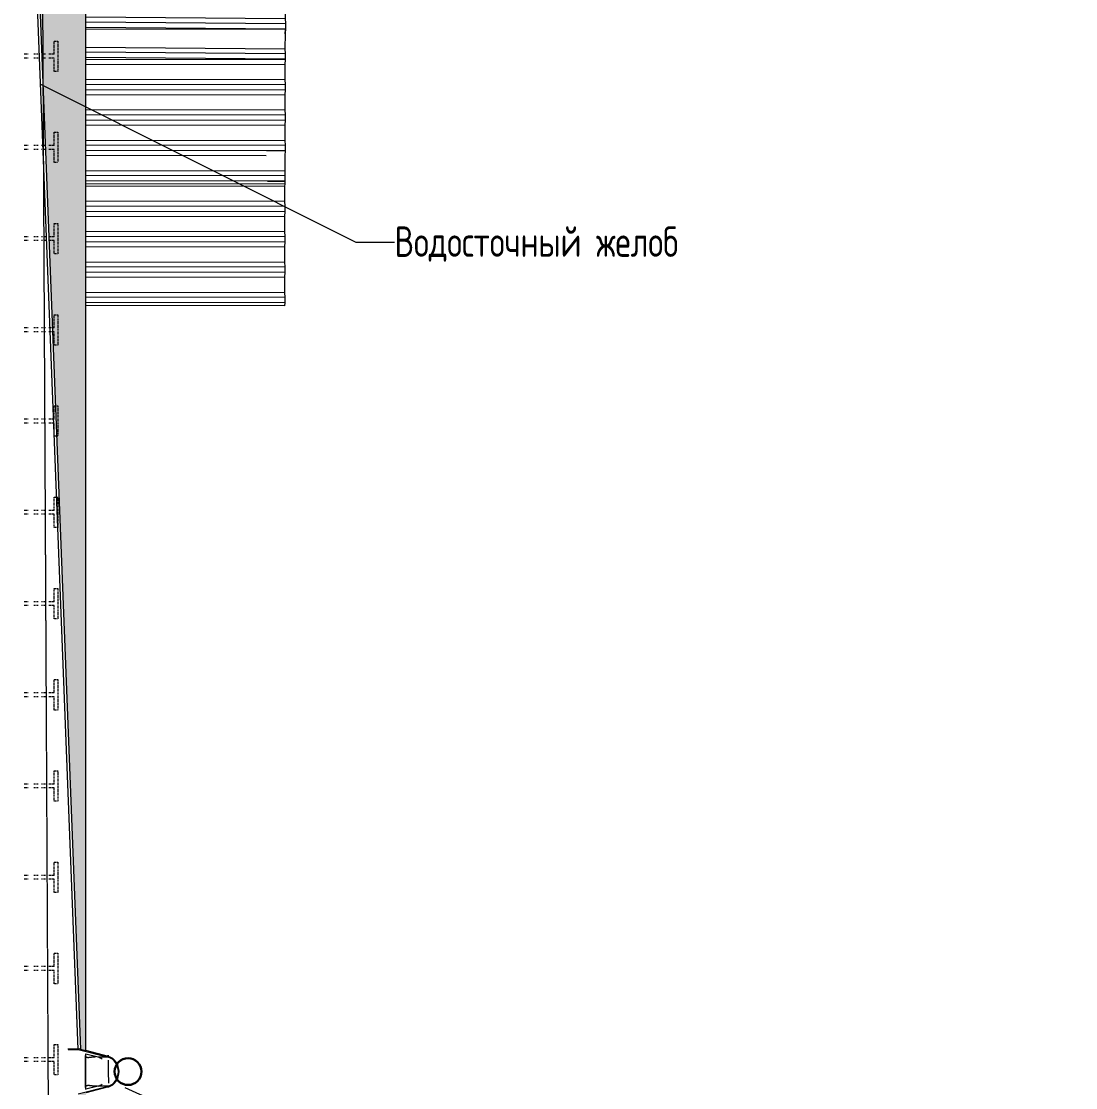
# Model space of a CAD drawing. Header units: millimetres. Extents: x -10178924 to 11692288, y -947381 to 58396.
# Drawn here: x 3313 to 10250, y -536298 to -529284 of the extents above; entities that cross this region are included whole.
import ezdxf

# ---------------------------------------------------------------- set-up
doc = ezdxf.new("R2010")
doc.units = ezdxf.units.MM
doc.linetypes.add('ADSK_Скрыто', pattern=[6, 3, -3])
doc.linetypes.add('ADSK_Штриховая_ш3 п1_5', pattern=[4.5, 3, -1.5])
for name, color, linetype, lineweight in [('Аннотация', 7, 'Continuous', 18), ('Антураж', 7, 'Continuous', 18), ('Крыша', 7, 'Continuous', 9), ('Крыша штриховка', 7, 'Continuous', 9), ('Обобщенные модели', 7, 'Continuous', 18), ('Узлы', 7, 'Continuous', 18)]:
    doc.layers.add(name, color=color, linetype=linetype, lineweight=lineweight)
doc.layers.add('Линии', color=7, linetype='Continuous', lineweight=9, true_color=0x00a600)
doc.styles.add('GOST Common_3', font='GOST_Common.ttf', dxfattribs={"width": 0.8, "height": 350})

# ---------------------------------------------------------------- blocks, each defined once
blk = doc.blocks.new('Водосток - Тип 1 _карниз больше 490мм_-5143036-План кровли АР')
at = {"layer": 'Обобщенные модели'}
for p, q in [((18.8, 405), (26.2, 405)), ((50.7, 405), (125, 405)), ((125, 405), (202.5, 405)), ((227.3, 405), (231.2, 405)), ((125, 255), (18.8, 255)), ((231.2, 255), (125, 255))]:
    blk.add_line(p, q, dxfattribs=at)
for points, knots in [([(25.7, 403.5), (25.4, 403.6), (23.4, 404.6), (21.1, 405), (18.8, 405)], [-0.06915603, -0.06915603, -0.06915603, -0.06915603, -0.05882353, 0, 0, 0, 0]), ([(27.1, 257.4), (27.9, 258), (29.3, 259.4), (30.8, 262.1), (31.6, 264.9), (32, 267.4), (32.1, 269.4), (32.2, 271.5), (32.2, 273.8), (32.1, 276.2), (31.9, 278.7), (31.6, 281.4), (31.3, 284.1), (31, 287), (30.6, 289.9), (30.2, 292.9), (29.8, 296), (29.4, 299.2), (29, 302.4), (28.7, 305.7), (28.3, 310.2), (27.8, 315.9), (27.6, 320.6), (27.5, 322.9)], [-0.9134505, -0.9134505, -0.9134505, -0.9134505, -0.8823529, -0.8529412, -0.8235294, -0.8088235, -0.7941176, -0.7794118, -0.7647059, -0.75, -0.7352941, -0.7205882, -0.7058824, -0.6911765, -0.6764706, -0.6617647, -0.6470588, -0.6323529, -0.6176471, -0.6029412, -0.5882353, -0.5588235, -0.5294118, -0.5294118, -0.5294118, -0.5294118]), ([(222.5, 334.3), (222.6, 330.5), (222.6, 324.3), (222.2, 315.9), (221.7, 310.2), (221.3, 305.7), (221, 302.4), (220.6, 299.2), (220.2, 296), (219.8, 292.9), (219.4, 289.9), (219, 286.9), (218.7, 284.1), (218.4, 281.4), (218.1, 278.7), (217.9, 276.2), (217.8, 273.8), (217.8, 271.5), (217.9, 269.4), (218, 267.3), (218.4, 264.9), (219.2, 262.1), (220.9, 259.1), (222.6, 257.5), (223.7, 256.8)], [-0.5179515, -0.5179515, -0.5179515, -0.5179515, -0.4705882, -0.4411765, -0.4117647, -0.3970588, -0.3823529, -0.3676471, -0.3529412, -0.3382353, -0.3235294, -0.3088235, -0.2941176, -0.2794118, -0.2647059, -0.25, -0.2352941, -0.2205882, -0.2058824, -0.1911765, -0.1764706, -0.1470588, -0.1176471, -0.0760514, -0.0760514, -0.0760514, -0.0760514])]:
    blk.add_open_spline(points, degree=3, knots=knots, dxfattribs=at)
for points in [[(231.2, 405), (229.8, 405), (228.5, 404.9), (227.3, 404.6)], [(18.8, 255), (19.7, 255), (20.6, 255.1), (21.4, 255.2)], [(228.3, 255.2), (229.2, 255.1), (230.2, 255), (231.2, 255)]]:
    blk.add_open_spline(points, degree=3, dxfattribs=at)
blk = doc.blocks.new('Антураж 9 - Антураж 9-5661486-План кровли АР')
at = {"layer": 'Антураж'}
for p, q in [((3687.2, 28480), (3404.1, 35708)), ((3687.2, 28480), (3619.1, 28480)), ((3620, 28477.6), (3685.5, 28477.6)), ((3686, 28480), (3685.5, 28477.6)), ((3685.5, 28477.6), (3886, 28426.2)), ((3702.3, 28480.8), (3687.2, 28480)), ((3702.1, 28478.4), (3694.6, 28480.4)), ((3737.7, 28214.1), (3736.8, 28448.3)), ((3887.1, 28431.1), (3737.3, 28469.4)), ((3817.9, 28426.2), (3737.3, 28446.9)), ((3886, 28426.2), (3817.9, 28426.2)), ((3685.5, 28184.5), (3886, 28235.9)), ((3887.1, 28231.1), (3737.3, 28192.7)), ((3817.9, 28235.9), (3737.7, 28215.4)), ((3886, 28235.9), (3817.9, 28235.9))]:
    blk.add_line(p, q, dxfattribs=at)
for centre, major_axis, start_param, end_param in [((3795.2, 28331.1), (0, 98.5), 5.694584, 6.021983), ((3863.4, 28331.1), (0, 98.5), 3.402795, 6.021983), ((3863.4, 28331.1), (0, 103.5), 3.401894, 6.022884), ((3795.2, 28331.1), (0, 98.5), 3.402795, 3.730193)]:
    blk.add_ellipse(centre, major_axis=major_axis, ratio=0.890848, start_param=start_param, end_param=end_param, dxfattribs=at)
blk = doc.blocks.new('Roof Cladding - 1000x35mm-6963189-План кровли АР')
at = {"layer": 'Обобщенные модели'}
for p, q in [((4925.3, 34388.8), (5047.7, 34388.6)), ((5047.7, 34388.6), (5045.6, 34356.1)), ((3737.3, 34158.3), (5045.2, 34156.1)), ((4931.6, 34188.8), (5047.3, 34188.6)), ((5045.2, 34156.1), (5045.1, 34056.1)), ((5046, 34168.8), (5045.2, 34156.1)), ((5047.3, 34188.6), (5047, 34184.1)), ((3737.3, 34058.3), (5045.1, 34056.1)), ((3737.3, 34025.8), (5047, 34023.6)), ((5045.1, 34056.1), (5047, 34023.6)), ((5047, 34023.6), (5047, 33988.6)), ((3737.3, 33990.8), (5047, 33988.6)), ((3737.3, 33958.3), (5044.9, 33956.1)), ((5044.9, 33956.1), (5044.7, 33856.1)), ((5047, 33988.6), (5044.9, 33956.1)), ((3737.3, 33858.3), (5044.7, 33856.1)), ((3737.3, 33825.8), (5046.7, 33823.6)), ((5044.7, 33856.1), (5046.7, 33823.6)), ((5046.7, 33823.6), (5046.6, 33788.6)), ((3737.3, 33790.8), (5046.6, 33788.6)), ((3737.3, 33758.3), (5044.5, 33756.1)), ((5044.5, 33756.1), (5044.4, 33656.1)), ((5046.6, 33788.6), (5044.5, 33756.1)), ((3737.3, 33658.3), (5044.4, 33656.1)), ((3737.3, 33625.8), (5046.4, 33623.6)), ((5044.4, 33656.1), (5046.4, 33623.6)), ((5046.4, 33623.6), (5046.3, 33588.6)), ((3737.3, 33590.8), (5046.3, 33588.6)), ((3737.3, 33558.3), (5044.2, 33556.1)), ((5044.2, 33556.1), (5044, 33456.1)), ((5046.3, 33588.6), (5044.2, 33556.1)), ((3737.3, 33458.3), (5044, 33456.1)), ((5044, 33456.1), (5046, 33423.6)), ((5046, 33423.6), (3737.3, 33425.8)), ((5046, 33388.6), (3737.3, 33390.8)), ((5046, 33388.6), (5044.7, 33368.6)), ((5046, 33423.6), (5046, 33388.6)), ((5044.7, 33368.6), (3737.3, 33370.8))]:
    blk.add_line(p, q, dxfattribs=at)
blk = doc.blocks.new('Roof Cladding - 1000x35mm-V99-План кровли АР')
at = {"layer": 'Обобщенные модели'}
for p, q in [((3737.3, 35190.9), (5048.9, 35188.8)), ((5048.9, 35188.8), (5046.8, 35156.3)), ((5048.9, 35190.8), (5048.9, 35188.8)), ((3737.3, 34990.9), (5048.6, 34988.8)), ((3737.3, 34958.3), (5046.5, 34956.3)), ((5046.5, 34956.3), (5046.3, 34856.3)), ((5048.6, 34988.8), (5046.5, 34956.3)), ((5048.6, 34990.8), (5048.6, 34988.8)), ((3737.3, 34858.3), (5046.3, 34856.3)), ((3737.3, 34825.9), (5048.4, 34823.8)), ((3737.3, 34790.9), (5048.3, 34788.8)), ((5048.3, 34788.8), (5046.2, 34756.3)), ((5046.3, 34856.3), (5048.4, 34823.8)), ((5048.4, 34823.8), (5048.3, 34788.8)), ((3737.3, 34758.3), (5046.2, 34756.3)), ((5046.2, 34756.3), (5046, 34656.3)), ((3737.3, 34658.3), (5046, 34656.3)), ((5046, 34656.3), (5048, 34623.8)), ((3737.3, 34625.9), (5048, 34623.8)), ((3737.3, 34590.9), (5048, 34588.8)), ((5048, 34588.8), (5045.9, 34556.3)), ((5048, 34623.8), (5048, 34588.8)), ((3737.3, 34558.3), (5045.9, 34556.3)), ((5045.9, 34556.3), (5045.7, 34456.3)), ((3737.3, 34458.3), (5045.7, 34456.3)), ((5045.7, 34456.3), (5047.7, 34423.8)), ((3737.3, 34425.9), (5047.7, 34423.8)), ((3737.3, 34390.9), (5047.7, 34388.8)), ((5047.7, 34423.8), (5047.7, 34388.8)), ((3737.3, 34358.3), (4923.4, 34356.5)), ((5045.6, 34356.3), (5045.4, 34256.3)), ((3737.3, 34258.3), (5045.4, 34256.3)), ((5045.4, 34256.3), (5047.4, 34223.8)), ((5047.4, 34223.8), (3737.3, 34225.9)), ((5047.4, 34188.8), (3737.3, 34190.9)), ((5046.1, 34168.8), (3737.3, 34170.8)), ((5047.4, 34188.8), (5046.1, 34168.8)), ((5047.4, 34223.8), (5047.4, 34188.8))]:
    blk.add_line(p, q, dxfattribs=at)
blk = doc.blocks.new('Roof Cladding - 1000x35mm-V101-План кровли АР')
at = {"layer": 'Обобщенные модели'}
for p, q in [((3737.3, 36035.9), (5056.6, 36025.8)), ((3737.3, 36000.9), (5056.4, 35990.8)), ((5056.4, 35990.8), (5054, 35958.3)), ((5056.6, 36025.8), (5056.4, 35990.8)), ((3737.3, 35968.4), (5054, 35958.3)), ((5054, 35958.3), (5053.2, 35858.3)), ((3737.3, 35868.4), (5053.2, 35858.3)), ((5053.2, 35858.3), (5055.1, 35825.8)), ((3737.3, 35835.9), (5055.1, 35825.8)), ((3737.3, 35800.9), (5054.8, 35790.8)), ((5054.8, 35790.8), (5052.5, 35758.3)), ((5055.1, 35825.8), (5054.8, 35790.8)), ((3737.3, 35768.4), (5052.5, 35758.3)), ((5052.5, 35758.3), (5051.7, 35658.3)), ((3737.3, 35668.4), (5051.7, 35658.3)), ((3737.3, 35635.9), (5053.6, 35625.8)), ((5051.7, 35658.3), (5053.6, 35625.8)), ((3737.3, 35600.9), (5053.3, 35590.8)), ((3737.3, 35568.4), (5050.9, 35558.3)), ((5053.3, 35590.8), (5050.9, 35558.3)), ((5053.6, 35625.8), (5053.3, 35590.8)), ((5050.9, 35558.3), (5050.2, 35458.3)), ((3737.3, 35468.4), (5050.2, 35458.3)), ((3737.3, 35435.9), (5052, 35425.8)), ((5050.2, 35458.3), (5052, 35425.8)), ((5052, 35425.8), (5051.8, 35390.8)), ((3737.3, 35400.9), (5051.8, 35390.8)), ((3737.3, 35368.4), (5049.4, 35358.3)), ((5049.4, 35358.3), (5048.6, 35258.3)), ((5051.8, 35390.8), (5049.4, 35358.3)), ((3737.3, 35268.4), (5048.6, 35258.3)), ((3737.3, 35235.9), (5050.5, 35225.8)), ((5048.6, 35258.3), (5050.5, 35225.8)), ((5050.5, 35225.8), (5050.2, 35190.8)), ((3737.3, 35200.9), (5050.2, 35190.8)), ((5047.9, 35158.3), (5047.1, 35058.3)), ((5050.2, 35190.8), (5047.9, 35158.3)), ((3737.3, 35068.4), (5047.1, 35058.3)), ((5049, 35025.8), (3737.3, 35035.9)), ((5048.7, 34990.8), (3737.3, 35000.9)), ((5047.1, 35058.3), (5049, 35025.8)), ((5049, 35025.8), (5048.7, 34990.8)), ((5048.7, 34990.8), (5048.6, 34988.8))]:
    blk.add_line(p, q, dxfattribs=at)
blk = doc.blocks.new('Кровля')
at = {"layer": 'Крыша штриховка'}
h = blk.add_hatch(dxfattribs=at)
h.set_pattern_fill('FP_13', color=256, style=0, pattern_type=2)
h.set_pattern_definition([(180, (905, 0), (-7e-14, -600), [])])
h.paths.add_polyline_path([(-1673, 12871.4), (-1666.7, 12880.3), (-1673, 12884.5)])
h.paths.add_polyline_path([(-1673, 13227.5), (2416.8, 19361.2), (2138.6, 19350.3), (2236.9, 21801), (-400.4, 21801.7), (-400.4, 21808.5), (-407.9, 21808.9), (-407.9, 21821), (-420.4, 21821), (-420.4, 21833.5), (-432.9, 21833.5), (-432.9, 21841), (-440.4, 21841), (-439.8, 28891), (-294.2, 28891), (-294.2, 29807.3), (99.7, 29807.3), (99.7, 28891), (327.2, 28891), (327.2, 29807.3), (721.1, 29807.3), (721.1, 28891), (915.6, 28891), (915.6, 29807.3), (1309.5, 29807.3), (1309.5, 28891), (1658.8, 28891), (1658.8, 29807.3), (2052.7, 29807.3), (2052.7, 28891), (2429.8, 28891), (2429.8, 30100.6), (2308.5, 33209), (2308.5, 32433.6), (2293.1, 32433.6), (2293.1, 30158.3), (-776, 30158.3), (-776, 32458.3), (1914.6, 32458.3), (1914.6, 33833.6), (2284.1, 33833.6), (2274, 34090.6), (776.7, 34091.3), (777.3, 36739.2), (2251.1, 36739.2), (2471.4, 42383.8), (2266.9, 42378.2), (2238.8, 42353), (-1677.2, 38789.4), (-1673, 38789.4), (-1673, 13472.9)])
h.paths.add_polyline_path([(3362.2, 20445.5), (3469.9, 20607.1), (3471.5, 20607.2), (3505, 20658.3), (3504.6, 20709.5), (3392.9, 20705.4), (3389.9, 20630.6), (3360.1, 20631.1), (3320.8, 20630.9), (3314.6, 20477.2), (3360.1, 20446.9)])
h.paths.add_polyline_path([(1424.6, 20515), (224.6, 20515), (224.6, 21717.2), (1424.6, 21717.2), (1424.6, 20761.3)])
h.paths.add_polyline_path([(3376.9, 20631.1), (3376.9, 20631.2), (3376.9, 20631.1)])
h.paths.add_polyline_path([(-637.1, 21407.3), (-1004.3, 21407.3), (-1004.3, 29807.3), (-610.5, 29807.3), (-610.5, 21407.3), (-635.4, 21407.3)])
h.paths.add_polyline_path([(3702.4, 28478.4), (3702.1, 28480.8), (3696, 28480), (3702.3, 28478.4)])
h.paths.add_polyline_path([(1523.7, 32583.8), (1154.7, 32583.8), (1154.7, 33983.8), (1548.6, 33983.8), (1548.6, 32583.8), (1525.2, 32583.8)])
h.paths.add_polyline_path([(57.6, 32583.8), (-318.9, 32583.8), (-318.9, 33983.8), (75, 33983.8), (75, 32583.8), (58.5, 32583.8)])
h.paths.add_polyline_path([(474.7, 32583.8), (444.6, 32583.8), (444.6, 33983.8), (838.4, 33983.8), (838.4, 32583.8), (630.5, 32583.8)])
h.paths.add_polyline_path([(231.4, 34100), (201.2, 34100), (201.2, 35500), (595.1, 35500), (595.1, 34100), (269.2, 34100)])
h.paths.add_polyline_path([(-1579.2, 34962), (-1578.3, 34969.5), (-1579, 34965.6)])
h.paths.add_polyline_path([(-1579.2, 35416.4), (-1578.3, 35423.9), (-1579, 35420.1)])
h.paths.add_polyline_path([(-80.8, 34954.5), (-1583.4, 34955), (-1583.4, 34956), (-1587, 34955), (-1591.2, 34962), (-1592.1, 34969.5), (-1590.1, 34980.1), (-1587, 34984), (-1522.7, 34984.5), (-1522.7, 35408.9), (-1583.4, 35409.5), (-1583.4, 35410.5), (-1587, 35409.5), (-1591.2, 35416.4), (-1592.1, 35424), (-1590.1, 35434.5), (-1587, 35438.4), (67.7, 35438.4), (70.8, 35434.5), (72.6, 35427.8), (72.6, 35420.1), (70.8, 35413.3), (67.7, 35409.5), (65.9, 35408.9), (-63.1, 35408.9), (-63.1, 34985.1), (-86.1, 34985.1), (-86.1, 35408.9), (-422.6, 35408.9), (-422.6, 34985.1), (-445.6, 34985.1), (-445.6, 35408.9), (-782.1, 35408.9), (-782.1, 34985.1), (-805.1, 34985.1), (-805.1, 35408.9), (-1141.6, 35408.9), (-1141.6, 34985.9), (-1164.7, 34985.9), (-1164.7, 35408.9), (-1499.7, 35408.9), (-1499.7, 34984.5), (67.7, 34984), (70.8, 34980.1), (72.6, 34973.4), (72.6, 34965.6), (70.8, 34958.9), (67.7, 34955), (65.9, 34954.5), (-63.1, 34954.5)])
h.paths.add_polyline_path([(203.1, 35523.3), (201.2, 35523.3), (201.2, 36923.3), (595.1, 36923.3), (595.1, 35523.3), (204.1, 35523.3)])
h.paths.add_polyline_path([(3406.2, 35708.3), (3406.2, 35708.4), (3406.2, 35708.3)])
h.paths.add_polyline_path([(3702.2, 42933.5), (3702.1, 42938.5), (3682.8, 42934.5), (3702.1, 42933.5)])
h.paths.add_polyline_path([(3702.1, 43233.3), (3700.6, 43238), (3694.5, 43235.2), (3700.6, 43233.7)])
h.paths.add_polyline_path([(3617.9, 43234.5), (3565.9, 43395.5), (3563.8, 43393.6), (3614.9, 43235.2)])
at = {"layer": 'Узлы', "true_color": 0xffffff}
h = blk.add_hatch(color=7, dxfattribs=at)
h.paths.add_polyline_path([(41826.4, -521.9), (49650.9, -521.9), (49650.9, 475.1), (49562.8, 474), (49503.2, -470.6), (45149.2, -323.1), (41142.1, -458.2), (41079.8, -77.1), (41079.8, -521.9), (41465, -521.9)])
h.paths.add_polyline_path([(-453.6, -388.9), (8078.1, -388.9), (8077.3, -26.3), (7973.5, -276.8), (3655.9, -146.8), (-674.6, -298.6), (-736.9, 259.3), (-736.9, -388.9)])
h.paths.add_polyline_path([(41079.8, 177.9), (41097.9, 182.8), (41188.3, 1719.8), (35856.5, 1526.9), (35850.1, 1488.2), (41079.8, 1488.2), (41079.8, 182)])
h.paths.add_polyline_path([(8078.1, 312.2), (8078.1, 1488.2), (12889.9, 1488.2), (12882.6, 1527), (8005.2, 1701.9), (8062.3, 316.3)])
h.paths.add_polyline_path([(-736.9, 502.7), (-468.8, 8048.7), (-6523.1, 7837.4), (-6529.6, 7798.6), (-736.9, 7798.6), (-736.9, 522.8)])
h.paths.add_polyline_path([(49650.9, 797.5), (49650.9, 7859.4), (55891.9, 7859.4), (55891.9, 8470.8), (55881.1, 8467.5), (55687, 7999.8), (49350.5, 8221), (49618.7, 803.5), (49632.8, 802.6), (49650.1, 797.7)])
h.paths.add_polyline_path([(16530.7, 1488.2), (35571.8, 1488.2), (35566.4, 1520.3), (29060, 1756.5), (29059.6, 1633.4), (19380, 1633.4), (19380, 1744.1), (13174.7, 1526.9), (13168.2, 1488.2), (15807.9, 1488.2)])
h.paths.add_polyline_path([(-7227.8, 7798.6), (-6807.9, 7798.6), (-6813, 7829.1), (-7122.5, 7899.2), (-6947.6, 14171.4), (-7182.5, 20168.5), (-7227.8, 20180.1), (-7227.8, 7899.2)])
h.paths.add_polyline_path([(55891.9, 8773.7), (55891.9, 16804.8), (55861.4, 16796.7), (55713, 12784.8), (55861.2, 8781.6), (55864.6, 8780.7)])
h.paths.add_polyline_path([(24355.3, 13320.2), (32597, 13639), (32606.4, 13678.1), (16107.8, 13678.1), (16117.8, 13638.2), (24355.3, 13320.2)])
h.paths.add_polyline_path([(10664.9, 13409.4), (15825, 13609.8), (15841.3, 13678.1), (11105, 13678.1), (11105, 21012.5), (10508.5, 21012), (10529.1, 20925.4), (10923.6, 20798), (10667.1, 13472.9)])
h.paths.add_polyline_path([(38181.7, 13414.1), (37897.5, 20847.2), (38471.4, 21009.5), (38481.1, 21051.3), (37706.7, 21051.3), (37706.7, 13678.1), (32878, 13678.1), (32887.7, 13637.6), (38174.9, 13414.4)])
h.paths.add_polyline_path([(55891.9, 17107.6), (55891.9, 32796.3), (55861.3, 32788.2), (55572.3, 24949.4), (55861.2, 17115.6), (55864.6, 17114.7)])
h.paths.add_polyline_path([(-7227.8, 20474.6), (-7182.8, 20486.1), (-6960.1, 26174.2), (-7182.6, 31854.5), (-7227.8, 31866), (-7227.8, 20478.7)])
h.paths.add_polyline_path([(45338.1, 20583.1), (45060.3, 27855.3), (45031.9, 27862.7), (45031.9, 21051.3), (38748.9, 21051.3), (38758.7, 21008.8), (45143.6, 20595.7)])
h.paths.add_polyline_path([(3392.9, 20705.4), (10228.7, 20955.9), (10241.6, 21012.5), (3737.3, 21012.5), (3737.3, 28192.7), (3693.8, 28181.5), (3395.2, 20761.3)])
h.paths.add_polyline_path([(45031.9, 28151.9), (45060.5, 28159.8), (45349.7, 35731.9), (45288.1, 37345), (45031.9, 37345), (45031.9, 28159.8)])
h.paths.add_polyline_path([(3737.3, 28469.4), (3737.3, 42947.5), (3702.4, 42938.6), (3419.3, 35707.7), (3702.4, 28478.4), (3736.8, 28469.6)])
h.paths.add_polyline_path([(-7227.8, 32160.5), (-7192.2, 32169.6), (-7003.4, 37563.7), (-7192, 42951.9), (-7227.8, 42961.1), (-7227.8, 32164.6)])
h.paths.add_polyline_path([(55891.9, 33099.2), (55891.9, 43246.9), (55860, 43238.6), (55675.4, 38159.5), (55861.2, 33107.2), (55864.6, 33106.3)])
h.paths.add_polyline_path([(45071.8, 38095), (45259.5, 38095), (45067.3, 43127.7), (45031.9, 43136.9), (45031.9, 38095), (45070, 38095)])
h.paths.add_polyline_path([(3737.3, 43224.3), (3737.3, 43716.6), (-7227.8, 43716.6), (-7227.8, 43255.6), (-7191.7, 43264.8), (-7067.6, 43609), (-1846.2, 43421.7), (3578, 43616.1), (3702.1, 43233.3), (3736.9, 43224.4)])
h.paths.add_polyline_path([(45031.9, 43426.1), (45104.3, 43444.9), (45207, 43781.1), (50463, 43599.1), (55714, 43781), (55835.6, 43550.7), (55891.9, 43536.1), (55891.9, 43898.8), (45031.9, 43898.8), (45031.9, 43440)])
at = {"layer": 'Аннотация', "lineweight": 9}
for p, q in [((3438.1, 34825.1), (5512.5, 33786.1)), ((5512.5, 33786.1), (5768.2, 33786.1)), ((3993.2, 28227.7), (5066.5, 27743.6))]:
    blk.add_line(p, q, dxfattribs=at)
at = {"layer": 'Крыша'}
blk.add_line((3737.3, 28327.7), (3737.3, 28446.9), dxfattribs=at)
at = {"layer": 'Линии', "color": 7, "linetype": 'ADSK_Штриховая_ш3 п1_5'}
blk.add_line((3528.4, 20782.5), (3412.8, 43525.3), dxfattribs=at)
at = {"layer": 'Линии', "color": 7}
for p, q in [((3737.3, 28469.4), (3737.3, 42947.5)), ((3419.3, 35708.3), (3702.4, 28478.4)), ((3702.4, 28478.4), (3737.3, 28469.4))]:
    blk.add_line(p, q, dxfattribs=at)
at = {"layer": 'Линии', "color": 7, "linetype": 'ADSK_Скрыто'}
for p, q in [((3527.6, 35109.8), (3552.6, 35109.8)), ((3527.6, 35022.3), (3527.6, 35109.8)), ((3552.6, 35109.8), (3552.6, 34909.8)), ((3357.6, 35022.3), (3327.6, 35022.3)), ((3422.6, 35022.3), (3392.6, 35022.3)), ((3472.6, 35022.3), (3442.6, 35022.3)), ((3527.6, 35022.3), (3492.6, 35022.3)), ((3357.6, 34997.3), (3327.6, 34997.3)), ((3422.6, 34997.3), (3392.6, 34997.3)), ((3472.6, 34997.3), (3442.6, 34997.3)), ((3527.6, 34997.3), (3492.6, 34997.3)), ((3527.6, 34909.8), (3527.6, 34997.3)), ((3552.6, 34909.8), (3527.6, 34909.8)), ((3527.6, 34509.8), (3552.6, 34509.8)), ((3527.6, 34422.3), (3527.6, 34509.8)), ((3552.6, 34509.8), (3552.6, 34309.8)), ((3357.6, 34422.3), (3327.6, 34422.3)), ((3357.6, 34397.3), (3327.6, 34397.3)), ((3422.6, 34422.3), (3392.6, 34422.3)), ((3422.6, 34397.3), (3392.6, 34397.3)), ((3472.6, 34422.3), (3442.6, 34422.3)), ((3472.6, 34397.3), (3442.6, 34397.3)), ((3527.6, 34422.3), (3492.6, 34422.3)), ((3527.6, 34397.3), (3492.6, 34397.3)), ((3527.6, 34309.8), (3527.6, 34397.3)), ((3552.6, 34309.8), (3527.6, 34309.8)), ((3527.6, 33909.8), (3552.6, 33909.8)), ((3527.6, 33822.3), (3527.6, 33909.8)), ((3552.6, 33909.8), (3552.6, 33709.8)), ((3357.6, 33822.3), (3327.6, 33822.3)), ((3422.6, 33822.3), (3392.6, 33822.3)), ((3472.6, 33822.3), (3442.6, 33822.3)), ((3527.6, 33822.3), (3492.6, 33822.3)), ((3357.6, 33797.3), (3327.6, 33797.3)), ((3422.6, 33797.3), (3392.6, 33797.3)), ((3472.6, 33797.3), (3442.6, 33797.3)), ((3527.6, 33797.3), (3492.6, 33797.3)), ((3527.6, 33709.8), (3527.6, 33797.3)), ((3552.6, 33709.8), (3527.6, 33709.8)), ((3527.6, 33309.8), (3552.6, 33309.8)), ((3527.6, 33222.3), (3527.6, 33309.8)), ((3552.6, 33309.8), (3552.6, 33109.8)), ((3357.6, 33222.3), (3327.6, 33222.3)), ((3357.6, 33197.3), (3327.6, 33197.3)), ((3422.6, 33222.3), (3392.6, 33222.3)), ((3422.6, 33197.3), (3392.6, 33197.3)), ((3472.6, 33222.3), (3442.6, 33222.3)), ((3472.6, 33197.3), (3442.6, 33197.3)), ((3527.6, 33222.3), (3492.6, 33222.3)), ((3527.6, 33197.3), (3492.6, 33197.3)), ((3527.6, 33109.8), (3527.6, 33197.3)), ((3552.6, 33109.8), (3527.6, 33109.8)), ((3527.6, 32709.8), (3552.6, 32709.8)), ((3527.6, 32622.3), (3527.6, 32709.8)), ((3552.6, 32709.8), (3552.6, 32509.8)), ((3357.6, 32622.3), (3327.6, 32622.3)), ((3422.6, 32622.3), (3392.6, 32622.3)), ((3472.6, 32622.3), (3442.6, 32622.3)), ((3527.6, 32622.3), (3492.6, 32622.3)), ((3357.6, 32597.3), (3327.6, 32597.3)), ((3422.6, 32597.3), (3392.6, 32597.3)), ((3472.6, 32597.3), (3442.6, 32597.3)), ((3527.6, 32597.3), (3492.6, 32597.3)), ((3527.6, 32509.8), (3527.6, 32597.3)), ((3552.6, 32509.8), (3527.6, 32509.8)), ((3527.6, 32109.8), (3552.6, 32109.8)), ((3527.6, 32022.3), (3527.6, 32109.8)), ((3552.6, 32109.8), (3552.6, 31909.8)), ((3357.6, 32022.3), (3327.6, 32022.3)), ((3357.6, 31997.3), (3327.6, 31997.3)), ((3422.6, 32022.3), (3392.6, 32022.3)), ((3422.6, 31997.3), (3392.6, 31997.3)), ((3472.6, 32022.3), (3442.6, 32022.3)), ((3472.6, 31997.3), (3442.6, 31997.3)), ((3527.6, 32022.3), (3492.6, 32022.3)), ((3527.6, 31997.3), (3492.6, 31997.3)), ((3527.6, 31909.8), (3527.6, 31997.3)), ((3552.6, 31909.8), (3527.6, 31909.8)), ((3527.6, 31509.8), (3552.6, 31509.8)), ((3527.6, 31422.3), (3527.6, 31509.8)), ((3552.6, 31509.8), (3552.6, 31309.8)), ((3357.6, 31422.3), (3327.6, 31422.3)), ((3422.6, 31422.3), (3392.6, 31422.3)), ((3472.6, 31422.3), (3442.6, 31422.3)), ((3527.6, 31422.3), (3492.6, 31422.3)), ((3357.6, 31397.3), (3327.6, 31397.3)), ((3422.6, 31397.3), (3392.6, 31397.3)), ((3472.6, 31397.3), (3442.6, 31397.3)), ((3527.6, 31397.3), (3492.6, 31397.3)), ((3527.6, 31309.8), (3527.6, 31397.3)), ((3552.6, 31309.8), (3527.6, 31309.8)), ((3527.6, 30909.8), (3552.6, 30909.8)), ((3527.6, 30822.3), (3527.6, 30909.8)), ((3552.6, 30909.8), (3552.6, 30709.8)), ((3357.6, 30822.3), (3327.6, 30822.3)), ((3357.6, 30797.3), (3327.6, 30797.3)), ((3422.6, 30822.3), (3392.6, 30822.3)), ((3422.6, 30797.3), (3392.6, 30797.3)), ((3472.6, 30822.3), (3442.6, 30822.3)), ((3472.6, 30797.3), (3442.6, 30797.3)), ((3527.6, 30822.3), (3492.6, 30822.3)), ((3527.6, 30797.3), (3492.6, 30797.3)), ((3527.6, 30709.8), (3527.6, 30797.3)), ((3552.6, 30709.8), (3527.6, 30709.8)), ((3527.6, 30309.8), (3552.6, 30309.8)), ((3527.6, 30222.3), (3527.6, 30309.8)), ((3552.6, 30309.8), (3552.6, 30109.8)), ((3357.6, 30222.3), (3327.6, 30222.3)), ((3357.6, 30197.3), (3327.6, 30197.3)), ((3422.6, 30222.3), (3392.6, 30222.3)), ((3422.6, 30197.3), (3392.6, 30197.3)), ((3472.6, 30222.3), (3442.6, 30222.3)), ((3472.6, 30197.3), (3442.6, 30197.3)), ((3527.6, 30222.3), (3492.6, 30222.3)), ((3527.6, 30197.3), (3492.6, 30197.3)), ((3527.6, 30109.8), (3527.6, 30197.3)), ((3552.6, 30109.8), (3527.6, 30109.8)), ((3527.6, 29709.8), (3552.6, 29709.8)), ((3527.6, 29622.3), (3527.6, 29709.8)), ((3552.6, 29709.8), (3552.6, 29509.8)), ((3357.6, 29622.3), (3327.6, 29622.3)), ((3357.6, 29597.3), (3327.6, 29597.3)), ((3422.6, 29622.3), (3392.6, 29622.3)), ((3422.6, 29597.3), (3392.6, 29597.3)), ((3472.6, 29622.3), (3442.6, 29622.3)), ((3472.6, 29597.3), (3442.6, 29597.3)), ((3527.6, 29622.3), (3492.6, 29622.3)), ((3527.6, 29597.3), (3492.6, 29597.3)), ((3527.6, 29509.8), (3527.6, 29597.3)), ((3552.6, 29509.8), (3527.6, 29509.8)), ((3527.6, 29109.8), (3552.6, 29109.8)), ((3527.6, 29022.3), (3527.6, 29109.8)), ((3552.6, 29109.8), (3552.6, 28909.8)), ((3357.6, 29022.3), (3327.6, 29022.3)), ((3357.6, 28997.3), (3327.6, 28997.3)), ((3422.6, 29022.3), (3392.6, 29022.3)), ((3422.6, 28997.3), (3392.6, 28997.3)), ((3472.6, 29022.3), (3442.6, 29022.3)), ((3472.6, 28997.3), (3442.6, 28997.3)), ((3527.6, 29022.3), (3492.6, 29022.3)), ((3527.6, 28997.3), (3492.6, 28997.3)), ((3527.6, 28909.8), (3527.6, 28997.3)), ((3552.6, 28909.8), (3527.6, 28909.8)), ((3527.6, 28509.8), (3552.6, 28509.8)), ((3527.6, 28422.3), (3527.6, 28509.8)), ((3552.6, 28509.8), (3552.6, 28309.8)), ((3357.6, 28422.3), (3327.6, 28422.3)), ((3422.6, 28422.3), (3392.6, 28422.3)), ((3472.6, 28422.3), (3442.6, 28422.3)), ((3527.6, 28422.3), (3492.6, 28422.3)), ((3357.6, 28397.3), (3327.6, 28397.3)), ((3422.6, 28397.3), (3392.6, 28397.3)), ((3472.6, 28397.3), (3442.6, 28397.3)), ((3527.6, 28397.3), (3492.6, 28397.3)), ((3527.6, 28309.8), (3527.6, 28397.3)), ((3552.6, 28309.8), (3527.6, 28309.8))]:
    blk.add_line(p, q, dxfattribs=at)
at = {"layer": 'Линии', "color": 7, "lineweight": 30}
blk.add_circle((4014.7, 28331.5), 88, dxfattribs=at)
at = {"layer": 'Антураж'}
blk.add_blockref('Антураж 9 - Антураж 9-5661486-План кровли АР', (0, 0), dxfattribs=at)
at = {"layer": 'Обобщенные модели'}
for name in ['Roof Cladding - 1000x35mm-V101-План кровли АР', 'Roof Cladding - 1000x35mm-V99-План кровли АР', 'Roof Cladding - 1000x35mm-6963189-План кровли АР']:
    blk.add_blockref(name, (0, 0), dxfattribs=at)
at = {"layer": 'Обобщенные модели', "rotation": 270.2912255442424}
blk.add_blockref('Водосток - Тип 1 _карниз больше 490мм_-5143036-План кровли АР', (3479.4, 28455.9), dxfattribs=at)
at = {"layer": 'Аннотация', "lineweight": 9, "insert": (5768.2, 33890.2), "char_height": 200, "width": 3226.5, "attachment_point": 1, "line_spacing_factor": 1.022766, "style": 'GOST Common_3'}
blk.add_mtext('\\pxt1.8,3.6,5.4,7.2,9,10.8,12.6,14.4,16.2,18,19.8,21.6,23.4,25.2,27,28.8,30.6,32.4,34.2,36,37.8,39.6,41.4,43.2,45,46.8,48.6,50.4,52.2,54,55.8,57.6;{Водосточный желоб}', dxfattribs=at)

msp = doc.modelspace()

# ---------------------------------------------------------------- block references
msp.add_blockref('Кровля', (0, -564523.7))

doc.saveas('drawing.dxf')
